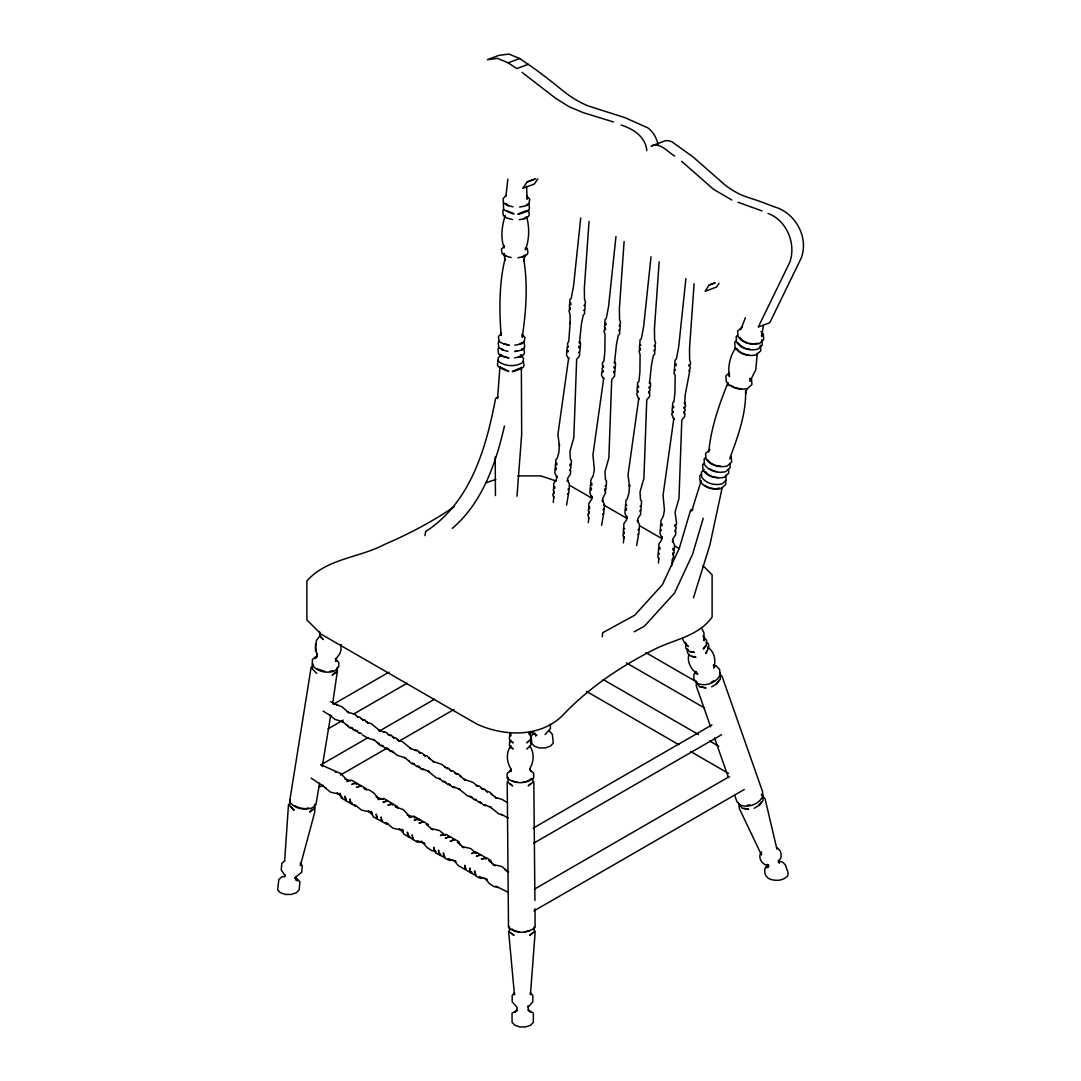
<?xml version="1.0" encoding="UTF-8"?>
<svg xmlns="http://www.w3.org/2000/svg" width="1081" height="1081" viewBox="0 0 1081 1081"><rect width="100%" height="100%" fill="white"/><g stroke="black" fill="none" stroke-linecap="round" stroke-linejoin="round"><path stroke-width="1.5" d="M317.314 656.599L315.544 647.708M315.557 647.276L316.449 640.438L320.598 635.033M314.679 804.21L314.341 808.696L309.558 812.034L312.409 809.493M315.53 651.059L315.571 643.749M314.882 807.183L314.679 812.426L300.396 865.53L300.423 863.057L302.288 865.719L301.707 872.299L294.654 877.921L296.153 876.569L295.599 879.961M319.611 631.831L319.935 636.128L323.219 639.574L320.76 636.804M337.286 667.328L336.948 671.814L332.164 675.152L335.015 672.612M337.488 670.315L332.637 703.677M341.137 644.492L340.866 650.546L339.772 653.775L336.123 658.707L335.678 661.41L335.691 658.478L336.623 660.869M687.165 649.478L687.475 653.005L690.246 655.843L695.975 657.329L691.813 656.437M696.286 671.72L696.259 674.004L695.421 671.598L697.853 674.098C691.151 669.734 686.908 662.383 688.827 654.262M696.34 681.233L696.299 686.03L710.609 726.783M738.972 804.25L739.296 808.439L761.429 854.882L761.456 852.004L760.051 854.463C758.794 860.192 763.308 865.016 768.794 865.867L767.348 864.381L768.402 867.381L768.415 865.354L767.01 867.8M507.205 781.82L508.502 927.417C515.448 933.903 528.19 933.741 535.109 927.295L535 908.837M508.084 777.239L508.056 782.455L512.651 785.914L509.827 783.603M508.611 931.376L514.475 994.817L514.502 992.804L512.191 995.533L512.191 1001.83L516.948 1007.249L516.975 1010.951L517.002 1009.532L514.678 1012.262L516.84 1010.519M510.732 733.675L510.705 736.012L509.746 732.567M509.489 926.782L509.475 932.011L514.056 935.457L511.232 933.16M532.865 779.225L532.825 782.333L528.217 785.833L531.095 783.509M500.03 367.094C517.934 374.918 503.543 370.445 498.179 366.486L497.463 364.743L498.327 357.622L501.138 354.987M503.949 253.319L505.057 260.521L505.097 258.575C498.99 283.533 499.219 309.869 501.138 335.407L501.179 333.178L501.138 334.448M522.407 335.137L522.353 337.367L522.407 336.096C526.123 310.76 528.014 284.506 523.704 259.183M525.434 247.671L525.393 249.9C529.298 239.658 529.555 228.091 526.852 217.416M559.418 444.453L558.877 452.439L557.147 458.452L555.85 459.682L555.702 463.627L556.742 464.992L556.729 463.168L555.431 464.384L555.283 468.33L556.323 469.708M504.165 246.981L504.205 245.711L504.165 247.941C500.206 237.455 502.003 225.713 505.259 215.295M505.922 196.283L507.84 179.203M521.92 350.041L521.961 348.771M522.137 343.704L522.177 342.434L519.299 344.258M525.217 254.967L523.663 261.116M526.488 218.2L526.528 216.943L523.636 218.767M526.704 211.862L526.744 210.606C508.219 217.403 523.339 213.646 528.65 210.119L529.487 208.43L528.825 203.917M526.92 205.525L526.974 204.255M527.19 197.918L527.15 199.188L526.569 186.27M284.6 861.287L288.519 804.223M589.05 221.335L584.348 288.168L584.483 299.126L585.524 302.653L584.078 305.666M624.102 241.576L619.399 308.409L619.535 319.368L620.575 322.895L619.129 325.908M659.153 261.818L654.451 328.638L654.586 339.596L655.626 343.136L654.181 346.15M694.083 283.735L689.502 348.879L689.637 359.838L690.678 363.365L689.232 366.378L689.219 364.554L690.273 368.08L688.813 371.094M497.544 398.484L499.949 366.554M516.988 496.26L521.677 434.062L521.366 367.256M553.283 502.422L553.837 496.138M567.106 346.893L566.957 350.474L567.998 351.838L567.984 350.379L566.687 351.595L566.539 355.176L568.701 358.811L568.701 357.703L557.891 434.63L559.431 445.994M566.552 505.084L568.552 493.639M590.483 484.626L590.334 488.571L591.375 489.95L591.361 488.112L590.064 489.342L589.929 493.287L591.861 497.652L591.861 496.138L591.577 499.395L588.821 503.462L588.686 507.408L589.726 508.786M588.334 522.65L588.74 517.948M601.739 371.837L601.59 375.418L603.752 379.039M601.604 525.325L603.603 513.88M623.467 528.42L623.318 532.365L624.359 533.73M625.534 504.868L625.386 508.813L626.426 510.178L626.412 508.354L625.115 509.57L624.98 513.516L626.926 517.88L626.912 516.38L626.629 519.637L623.872 523.704L623.737 527.65L624.777 529.028M639.601 344.704L639.466 348.65L640.506 350.014M623.386 542.892L623.94 536.608L623.94 538.446L622.899 534.919L624.345 531.906M636.655 545.567L638.655 534.109M658.099 553.364L657.964 557.31L658.991 558.688M660.167 529.812L660.032 533.757L661.977 538.122L661.964 536.622L661.68 539.865L658.937 543.946L658.788 547.891L659.829 549.256L659.815 547.432L658.518 548.648L658.37 552.594L659.41 553.972M674.247 369.648L674.098 373.594L675.139 374.972L674.949 392.254L673.976 401.659L672.679 402.889L672.531 406.47L673.571 407.848L673.558 406.375L672.26 407.605L672.112 411.185L673.152 412.55L673.139 411.091L671.693 414.104L673.855 419.523L673.855 418.415L663.045 495.341L664.45 510.016L663.315 516.205L661.004 520.393L660.856 524.339L661.896 525.704L661.883 523.88L660.586 525.096L660.437 529.041L661.477 530.42M658.437 563.133L658.856 558.418M671.706 565.795L672.26 559.526L673.72 556.499L672.666 552.972M602.279 636.75L602.658 632.736L634.642 615.278L662.396 584.713L679.327 548.229L690.637 509.962L692.989 509.354M580.727 217.957L573.552 285.992L571.214 298.288L569.917 299.518L569.768 303.464L570.809 304.828L570.795 303.004L569.498 304.22L569.363 308.166L570.39 309.544M615.967 236.536L608.603 306.234L606.265 318.53L604.968 319.746L604.82 323.705L605.86 325.07L605.846 323.233L604.401 326.259L605.455 329.786L605.441 327.948L603.982 330.962L605.036 334.488L604.847 351.784L603.874 361.189L602.576 362.419L602.428 366L603.468 367.364L603.455 365.905L601.995 368.918L603.049 372.08L603.036 370.607M651.019 256.765L643.654 326.476L641.317 338.758L640.02 339.988L639.871 343.934L640.911 345.312M685.895 278.668L678.706 346.704L676.368 359L675.071 360.23L674.922 364.175L675.963 365.54L675.949 363.716L674.652 364.932L674.517 368.878L675.557 370.256M603.752 377.945L592.942 454.871L594.347 469.532L593.212 475.735L590.902 479.91L590.753 483.856L591.793 485.234L591.78 483.396M763.389 325.354L761.7 336.461L761.605 333.313M424.968 535.649L425.617 531.568C470.613 502.489 486.153 448.156 495.598 398.403L498.057 397.092M290.14 800.17L289.803 805.94L294.127 810.291L291.316 807.129M312.747 663.288L312.409 669.058L316.733 673.422M317.341 653.667L316.895 656.37L315.139 658.464L317.071 656.735M284.438 876.961L284.816 874.705M319.517 783.117L315.963 804.629L312.409 807.804C304.572 810.507 294.451 808.899 289.6 801.67L311.125 667.355L313.504 665.234M322.246 766.564L330.718 715.257M722.203 487.477L709.866 545.081L693.448 597.847M685.638 642.371L685.746 648.073L689.178 651.451L694.245 652.384L690.083 651.492M504.462 425.955C495.936 463.344 482.288 502.908 452.29 528.352M713.784 668.139C716.19 660.586 714.568 651.897 707.771 647.168M708.758 452.101C710.906 427.995 719.108 404.699 727.986 382.728L728.067 385.579L727.662 383.377M729.053 374.607L729.351 373.486L729.432 376.647C727.513 366.608 730.107 356.162 735.715 347.704M740.823 329.691L745.363 317.76M729.621 458.885C737.688 437.116 746.241 414.158 745.62 390.633L745.701 393.498L746.903 388.863M703.231 518.258L692.624 554.121L674.612 592.956L644.398 626.223L634.223 631.777M691.745 511.029L701.191 480.653M520.353 356.825L521.745 355.109L518.123 357.392M530.217 732.472L529.312 734.715L529.339 732.364L529.352 733.58M506.286 195.337L503.178 198.445L503.624 209.295C507.502 212.781 523.15 217.105 506.421 210.579M503.584 209.444L502.746 211.133L503.408 215.632L506.705 218.011L512.489 219.497M499.017 341.272L498.179 342.961L498.841 347.474L502.138 349.839L507.921 351.339M498.8 347.609L497.949 349.298L498.611 353.811C500.517 356.973 517.691 359.905 503.287 356.433M509.8 734.337L509.273 739.228L513.218 742.89L512.516 742.444M509.854 740.417L509.327 745.295L513.286 748.971L512.583 748.525M509.57 771.699L510.894 769.172L510.867 771.564L510.84 768.605C506.435 761.956 505.949 752.335 510.854 745.836M529.812 768.51C534 761.781 534.582 752.146 529.474 745.741M778.252 862.327L781.063 857.422L781.09 853.693L780.036 850.693L777.388 847.977M715.041 282.844L709.068 285.087L705.123 291.329L716.635 287.033L719 283.29M533.919 732.364L531.217 736.377L531.852 743.498L534.717 746.39L539.676 748.011L545.419 747.917L550.391 746.147L553.269 743.16L552.364 734.418L549.405 730.932M534.082 179.365L527.19 181.946L522.758 188.378L534.257 184.067L537.811 178.933M705.704 645.641L703.272 649.005L706.406 645.006L706.636 640.263L702.866 635.939M707.447 650.586C701.245 659.532 713.744 644.533 706.19 642.357M695.664 671.923L693.921 674.328L693.88 679.125L697.637 683.611C705.825 686.638 715.892 683.057 719.96 675.26L719.662 669.477L716.244 665.964L713.271 665.328M719.135 680.192L716.338 684.043L720.419 679.071L719.865 672.895M761.767 801.616L758.984 805.467L763.064 800.494L762.497 794.319M767.578 864.949L764.78 868.786L764.753 872.624L765.807 875.637L768.564 878.515C774.712 881.312 783.157 881.204 787.792 875.705L788.008 872.394L785.374 864.908L782.644 862.111L779.469 861.435M737.337 335.367L736.161 336.704L736.607 342.245C741.201 348.879 750.295 351.149 757.876 349.149L762.24 345.177L761.794 339.623M735.864 340.974L734.688 342.326L735.134 347.866C739.728 354.487 748.822 356.757 756.403 354.771L760.767 350.785L760.321 345.244M705.258 457.776L704.082 459.128L704.528 464.668C709.136 471.289 718.23 473.559 725.797 471.573L730.175 467.587L730.067 463.641M703.799 463.398L702.609 464.735L703.055 470.289C707.663 476.91 716.757 479.18 724.324 477.194L728.702 473.208L728.594 469.262M700.853 474.627L699.664 475.964L700.123 481.518C704.717 488.139 713.811 490.409 721.392 488.423L725.756 484.437L725.648 480.491M570.39 307.707L568.93 310.733L569.984 314.26L570.187 323.57L570.173 322.03L568.822 340.947L567.363 343.974L568.417 347.136M583.659 310.382L584.956 309.152L585.105 305.207M578.605 352.514L579.902 351.284L580.051 347.704L579.011 346.339L579.024 347.798L580.321 346.582L580.47 343.001L579.43 341.623L579.43 343.096L581.389 324.286L583.24 315.098L584.537 313.868L584.686 309.923M618.71 330.624L620.008 329.394L620.156 325.449M640.493 348.19L639.033 351.203L640.087 354.73L639.898 372.013L638.925 381.431L637.628 382.647L637.479 386.228L638.52 387.606L638.506 386.133L637.209 387.363L637.06 390.944L638.101 392.308L638.087 390.849L636.641 393.862L638.803 399.281L638.803 398.186L627.993 475.1L629.534 486.477L629.52 484.923L628.98 492.909L627.25 498.922L625.953 500.152L625.804 504.097L626.845 505.476M653.762 350.852L655.059 349.636L655.208 345.69M556.31 467.87L555.012 469.1L554.877 473.046L556.81 477.41L556.81 475.91L556.526 479.153L553.769 483.234L553.634 487.18L554.675 488.544L554.661 486.72L553.202 489.734L554.256 493.26M649.127 388.268L650.424 387.052L650.573 383.471L649.532 382.093L649.532 383.566L651.492 364.756L653.343 355.568L654.654 354.338L654.789 350.393M569.998 465.83L571.295 464.614L571.444 460.668L570.403 459.29L569.917 451.439L573.808 437.832L576.659 359.311L579.497 356L579.646 352.42M569.592 470.546L571.038 467.533L569.998 464.006M554.242 491.423L552.796 494.449L553.837 497.976M567.93 489.382L569.228 488.166L569.376 484.22L567.43 479.842L567.444 481.356L567.728 478.099L570.471 474.032L570.619 470.086M567.525 494.098L568.822 492.868L568.957 488.923M605.049 486.072L606.346 484.842L606.495 480.896L605.455 479.532L604.968 471.667L608.86 458.074L611.711 379.553L614.548 376.229L614.697 372.648L613.657 371.283L613.657 372.742L614.954 371.526L615.103 367.945M604.644 490.788L605.941 489.558L606.09 485.612M589.713 506.948L588.253 509.975L589.307 513.502L589.294 511.664L587.848 514.678L588.888 518.204M602.982 509.624L604.279 508.394L604.428 504.449L602.482 500.084L602.495 501.598L602.779 498.341L605.684 492.477L604.63 488.95M602.576 514.34L603.874 513.11L604.009 509.165M640.101 506.313L641.398 505.084L641.546 501.138L640.506 499.76L640.02 491.909L643.911 478.315L646.762 399.781L649.6 396.47L649.749 392.889M639.695 511.016L640.992 509.8L641.141 505.84M638.033 529.866L639.33 528.636L639.479 524.69L637.533 520.326L637.547 521.826L637.831 518.569L640.574 514.502L640.722 510.556M637.628 534.568L638.925 533.352L639.06 529.406M674.747 531.257L676.193 528.244L675.152 524.717L675.152 526.542L676.611 523.528L675.071 512.151L678.963 498.544L681.814 420.023L684.651 416.712L684.8 413.131L683.76 411.753L683.76 413.226L685.219 410.212L684.165 407.051L684.178 408.51L685.638 405.497L684.584 402.335L684.584 403.808L685.273 394.335L689.84 370.634M672.679 554.81L673.976 553.58L674.112 549.634L673.085 548.27L673.085 550.094L674.382 548.878L674.53 544.932L672.585 540.554L672.598 542.067L672.882 538.811L675.625 534.744L675.774 530.798M315.976 656.383L312.423 659.559L312.206 664.801C317.057 672.031 327.178 673.625 335.015 670.923L338.758 666.639L338.785 662.518L335.272 658.559M284.587 860.962L281.83 863.422L281.249 870.002L284.979 875.313M741.998 327.111L737.62 331.083L738.066 336.637C742.674 343.258 751.768 345.528 759.348 343.542L763.713 339.556L763.267 334.015L761.024 331.489M729.162 372.904L725.851 376.012L726.297 381.566C730.905 388.187 739.999 390.457 747.579 388.457L751.944 384.485L751.498 378.931M709.933 449.52L705.555 453.507L706.001 459.047C710.595 465.681 719.689 467.951 727.27 465.952L731.648 461.979L731.202 456.425M704.285 469.546L701.353 472.248L701.704 477.194C706.136 483.572 714.892 485.761 722.176 483.842L726.135 480.288L725.783 475.343M510.718 770.402L507.124 773.32L507.097 777.874C514.043 784.36 526.785 784.198 533.703 777.752L533.73 773.185L530.19 770.307M531.055 778.644L528.177 780.968L523.218 782.333M532.514 933.052L529.636 935.389L534.244 931.89L534.257 926.66M545.094 734.526L550.459 728.526L550.31 724.324M454.317 506.624C432.508 521.61 408.942 533.919 384.66 544.378C359.297 557.891 326.719 558.404 306.869 580.97L306.869 619.913L321.125 634.169L476.91 724.108C503.719 736.391 538.933 737.634 561.607 716.46C574.025 703.191 587.861 691.3 602.549 680.611C618.818 668.896 636.101 658.626 653.978 649.573C673.814 639.398 698.245 636.574 712.109 617.062L712.109 574.822L702.988 565.701M527.542 742.363L526.852 742.836L530.812 739.12L530.312 734.242M527.596 748.444L526.906 748.903L530.879 745.201L530.366 740.323M504.53 246.036L501.422 249.157L502.084 253.67L505.395 256.035L511.178 257.535M522.326 256.792L524.244 255.575M501.503 333.502L498.395 336.623L499.057 341.137C500.962 344.299 518.137 347.217 503.719 343.758M521.299 367.783C502.773 374.58 517.894 370.824 523.204 367.297L524.042 365.608L523.38 361.108M500.381 356L501.381 355.379M711.595 686.827L717.176 683.543M754.187 808.277L759.821 804.967M711.352 682.206L713.757 680.8M333.421 704.244L388.998 672.152M328.111 728.81L343.163 720.122M353.406 714.203L407.091 683.206M320.962 764.794L367.959 737.661M379.188 731.175L434.508 699.231M318.625 787.644L322.989 785.117M340.461 775.036L387.039 748.133M398.686 741.417L454.006 709.474M533.203 828.127L711.974 724.905M533.717 843.18L721.527 734.756M534.298 889.217L729.553 776.482M533.838 910.972L744.269 789.495M347.812 781.198L346.96 781.522L351.582 780.185L356.514 783.036M352.676 784.009L351.825 784.333L356.446 782.995L361.378 785.846M378.972 799.183L378.107 799.521L383.958 798.467L397.403 806.642M383.836 801.994L382.985 802.332L387.606 800.98M410.131 817.168L409.267 817.506L413.888 816.169L418.833 819.02M414.996 819.979L414.131 820.317L418.766 818.979L423.698 821.83M441.291 835.167L440.426 835.491L446.264 834.451L458.857 841.721L460.398 845.139M446.156 837.978L445.291 838.302L449.926 836.964M472.438 853.152L471.586 853.477L476.208 852.139L481.14 854.99M477.316 855.963L476.451 856.287L481.072 854.949L486.018 857.801M519.704 58.536L508.948 54.05L498.827 55.401L487.328 59.698L497.449 58.347L508.192 62.833L519.704 58.536L533.663 68.117A562.958 406.226 64.5 0 1 560.647 88.899L567.241 94.074A111.14 78.602 66 0 0 587.915 105.843L625.021 117.68L647.627 127.761A20.363 13.783 68.8 0 1 658.113 144.868M528.325 64.306L516.813 68.603L508.192 62.833M527.19 181.946L535.811 178.716M709.068 285.087L714.811 282.938M486.45 482.585L495.72 479.491M524.636 931.89L529.582 930.525M517.394 1010.14L512.043 1013.154L512.07 1022.369L514.894 1025.261L519.826 1026.936L525.528 1026.95L530.474 1025.301L533.352 1022.437L533.325 1013.046L528.028 1010.086M392.471 803.791L387.849 805.142L391.254 804.223M419.496 842.031L421.766 841.423M422.036 841.45L417.063 842.153L413.347 839.613L412.185 834.937L412.334 835.843M454.79 839.775L450.169 841.113L453.574 840.207L452.601 839.64M451.939 859.773L449.439 860.449L445.358 858.503L443.345 852.923L443.494 853.828M484.734 858.192L481.315 859.098L487.166 858.057L490.882 860.611L491.558 863.124M483.099 877.758L480.586 878.434L476.518 876.488L474.505 870.908L474.64 871.813M329.637 671.436L332.907 670.693M308.666 807.939L305.396 808.683L299.748 808.048M284.965 876.232L281.695 876.961L278.844 879.502L277.641 889.906L280.506 892.771L285.479 894.419L291.235 894.433L296.221 892.798L299.113 889.96L299.937 881.866L297.126 878.691M517.421 350.92C508.881 352.325 522.582 351.068 523.866 348.285L524.704 346.596L524.042 342.082M747.282 805.372L750.038 804.859M757.808 343.204L753.025 343.934L748.849 343.204M716.662 488.571L719.851 488.085M357.419 716.757L359.689 717.027L363 719.973M362.284 719.568L364.554 719.838L367.864 722.784M351.838 728.04L349.568 727.77L346.258 724.824M356.703 730.851L354.433 730.58L351.136 727.635M383.701 731.932L385.985 732.202L389.282 735.148M388.565 734.742L390.849 735.012L394.146 737.958L392.471 736.985M393.443 737.553L395.714 737.823L399.024 740.769L397.335 739.796M387.863 748.849L385.593 748.565L382.282 745.62M392.741 751.66L390.457 751.376L387.16 748.43M414.861 749.917L417.131 750.2L420.441 753.133L418.752 752.16M419.725 752.727L422.009 753.011L425.306 755.943L423.63 754.97M424.603 755.538L426.873 755.822L430.17 758.754M419.023 766.834L416.753 766.551L413.442 763.618M423.887 769.645L421.617 769.361L418.306 766.429M450.885 770.712L453.169 770.996L456.466 773.942M455.75 773.523L458.033 773.807L461.33 776.753M455.047 787.63L452.777 787.36L449.466 784.414M477.18 785.901L479.451 786.171L482.748 789.116M482.045 788.711L484.315 788.981L487.626 791.927L485.937 790.954M486.909 791.522L489.193 791.792L492.49 794.738M486.207 805.615L483.937 805.345L480.626 802.399M517.934 475.883L540.743 475.883L556.35 481.086M519.637 207.052L525.474 205.931L528.866 203.782L529.771 199.309L526.839 195.999M519.191 219.727L525.028 218.605L528.433 216.457L529.271 214.768L528.609 210.255M517.88 257.751L523.717 256.629L527.109 254.481L527.947 252.792L527.298 248.279M514.853 345.217L520.691 344.096L524.082 341.947L524.974 337.488L522.055 334.164M514.407 357.892L520.245 356.771L523.65 354.622L524.488 352.933L523.826 348.42M512.935 206.822L507.151 205.336L503.841 202.958M364.973 789.049L369.351 790.035L373.999 793.116L378.309 798.278L376.161 797.048L383.039 799.481M396.119 807.034L403.362 809.669L409.456 816.277L407.321 815.033L412.672 816.587M436.048 851.585L431.657 850.585L427.022 847.518L422.712 842.356L424.847 843.585L416.996 840.586M498.355 887.555L493.976 886.569L489.328 883.501L485.018 878.326L487.166 879.556L479.315 876.569M325.178 671.477L317.463 668.963M745.985 348.582L750.16 349.312M748.687 354.919L744.512 354.203L739.647 351.784L736.783 348.568M741.255 388.863L735.688 387.89L730.824 385.471M720.946 466.357L715.379 465.384L710.514 462.965L707.663 459.749M713.906 471.005L716.689 471.492M718.014 477.586L712.433 476.613L708.082 474.6L705.488 471.681L705.569 472.694M710.893 488.085L715.068 488.815M701.258 686.881L706.028 687.894L699.623 686.854L695.853 681.881M743.904 808.304L748.674 809.318L742.269 808.277L738.485 803.305M335.988 704.38L342.137 706.893L348.798 712.811L347.352 711.974L354.825 714.217L358.122 717.162L356.446 716.19M367.148 722.378L371.378 723.77L379.944 730.797L378.512 729.959L384.417 732.337M398.308 740.363L402.537 741.769L411.104 748.782L409.658 747.957L416.55 750.89M471.6 797.183L467.384 795.792L458.803 788.765L460.249 789.603L453.371 786.657M502.76 815.182L498.53 813.777L489.963 806.75L491.409 807.588L484.518 804.656M346.231 800.859L341.285 798.008L340.137 793.332L340.285 794.238M351.095 803.669L346.163 800.818L345.001 796.143L345.92 799.548L344.947 798.994M355.96 806.48L351.028 803.629L349.879 798.954L350.014 799.859M382.255 821.655L373.31 816.898L371.296 811.318L372.215 814.736L368.189 810.872L370.324 812.101L361.554 810.115L354.69 804.615M387.12 824.465L382.188 821.614L381.039 816.939L381.174 817.858M408.537 836.829L403.605 833.992L402.456 829.316L403.362 832.721L399.335 828.857L401.483 830.086L392.714 828.1L386.809 823.168M413.401 839.64L408.469 836.802L407.321 832.127L407.929 834.397M444.561 857.638L435.629 852.882L433.616 847.301L434.521 850.706L433.549 850.139M470.857 872.813L465.925 869.962L464.762 865.286L465.681 868.692L464.708 868.138M475.721 875.624L470.789 872.772L469.64 868.097L469.776 869.002M512.597 781.05L517.529 782.36M518.934 931.917L514.002 930.592L512.124 929.065M737.972 202.228L762.024 210.917M613.522 121.977L583.443 112.708L569.417 106.884L555.742 98.385L522.15 72.427M536.892 735.283L532.825 733.796L530.906 731.54M345.001 779.063L350.366 780.617M464.952 869.421L458.182 865.503L453.871 860.341L456.006 861.571L448.156 858.571M621.116 125.045C633.25 128.855 645.627 136.774 646.843 150.637M294.856 805.845L298.518 807.493M731.81 200.039L713.514 189.297L681.665 161.326M767.996 213.457C786.806 220.213 796.481 244.171 789.698 262.413L758.281 327.043L769.78 322.746L801.21 258.116C809.129 237.117 795.13 212.2 773.537 206.606A562.958 343.272 73.9 0 0 749.484 197.918L743.323 195.742A111.14 69.725 72.7 0 1 725.027 185L693.178 157.029L671.99 141.827A20.363 13.458 70.2 0 0 662.748 141.719L651.235 146.016C660.383 142.003 667.518 152.07 674.72 155.988M320.76 764.753L341.042 773.699L347.15 780.293M508.394 892.433L495.868 886.123M743.809 341.15L747.457 342.961M744.768 347.974L741.12 346.163L738.255 342.947M709.041 468.586L712.69 470.397M704.636 485.437L709.501 487.842M330.543 701.542L337.677 705.353M508.219 818.02L501.071 814.209M570.376 485.761L592.118 498.314M603.711 505.003L626.899 518.394M639.938 525.92L661.68 538.473M674.72 546L679.071 548.513M645.911 652.654L696.907 682.097M626.399 662.896L704.663 708.069M603.063 679.463L698.394 734.499M709.649 740.998L718.838 746.309M586.456 691.381L678.868 744.728M690.543 751.471L728.499 773.388M361.311 719L363.973 720.541M366.175 721.811L368.837 723.351M387.593 734.175L390.255 735.715M428.495 757.781L434.481 762.281L433.035 761.443L441.48 764.253L447.696 768.875M445.048 767.348L448.291 768.186L451.601 771.131L449.912 770.158M454.777 772.969L457.439 774.496M459.655 775.78L465.627 780.266L464.195 779.428L472.64 782.239L477.883 786.306L476.208 785.333M481.072 788.144L483.734 789.684M490.801 793.765L496.787 798.251L495.341 797.427L501.706 799.278L507.584 802.67M331.394 716.244L323.124 711.055M347.947 725.797L341.961 721.311L343.407 722.135L334.961 719.338L329.705 715.271M350.163 727.081L352.811 728.608M355.027 729.891L357.676 731.418M359.892 732.702L361.581 733.675M379.107 743.782L373.121 739.296L374.567 740.134L368.202 738.269L362.324 734.877M381.309 745.066L382.998 746.039L380.728 745.755L377.418 742.809M386.187 747.876L388.836 749.403M391.052 750.687L393.714 752.214M409.28 761.213L404.28 757.281L405.726 758.119L397.268 755.308L392.025 751.241M412.469 763.051L414.158 764.024L411.875 763.74L408.577 760.808M417.334 765.861L419.996 767.402M422.212 768.672L429.089 771.604L427.644 770.78L436.224 777.793L440.44 779.198L438.764 778.225M443.629 781.036L447.899 784.549L450.182 784.82L448.493 783.847M446.291 782.576L443.034 781.739L439.737 778.793M469.911 796.224L472.573 797.751M474.789 799.035L476.464 799.994L474.194 799.724L470.897 796.778M479.653 801.845L481.342 802.805L479.059 802.534L475.762 799.589M359.297 733.391L356 730.445M335.326 771.942L336.299 772.496M354.257 782.86L356.757 784.306M359.122 785.671L360.095 786.238L356.689 787.144L361.311 785.806L366.256 788.657M364 788.481L366.486 789.927M385.417 800.845L386.39 801.413M390.282 803.669L392.781 805.102M395.146 806.48L397.646 807.912M414.199 817.466L415.172 818.033M416.577 818.844L419.063 820.276M421.441 821.655L422.414 822.209L419.009 823.127L423.63 821.79L428.562 824.641M426.306 824.465L432.832 829.762L430.684 828.532L439.454 830.519L445.358 835.464M442.859 834.019L443.832 834.586M447.723 836.829L448.696 837.397M457.466 842.45L463.979 847.747L461.844 846.518L470.613 848.504L476.518 853.45L474.019 852.004M478.883 854.814L479.856 855.382M483.761 857.625L486.247 859.071M488.626 860.435L495.139 865.732L493.004 864.503L501.773 866.489L507.665 871.435M505.178 869.989L508.638 872.002M326.016 788.063L311.139 778.09M342.569 797.616L337.029 792.886L339.164 794.116L330.408 792.13L324.503 787.184M349.812 801.805L352.311 803.237M376.107 816.979L377.08 817.547L376.161 814.128L377.31 818.803M380.971 819.79L381.944 820.357M385.836 822.6L388.336 824.046M407.267 834.964L409.753 836.41M412.131 837.775L413.104 838.343M438.413 852.95L440.913 854.395M443.291 855.76L444.264 856.328M469.573 870.948L472.073 872.381M474.451 873.759L475.424 874.313M505.705 203.566L508.516 205.579M503.949 254.278L506.759 256.292M520.934 355.622L523.596 358.446L522.907 362.351C515.988 367.027 505.435 366.635 498.814 361.567L498.273 360.257M501.625 348.744L503.503 350.095M502.341 355.757L500.476 354.419L501.746 356.217M521.664 356.689L520.393 354.879M528.528 1010.451L530.649 1012.181L528.271 1009.478L528.231 1005.776L528.217 1007.195L532.838 1001.736L532.838 995.439L530.46 992.736L530.433 994.736L535.217 931.241M687.003 645.235L688.34 646.56L684.381 642.533L682.503 638.668M719.811 674.044L722.081 676.382L762.645 791.887L762.605 796.683C758.538 804.48 748.457 808.061 740.282 805.034L736.864 801.534L734.634 795.17M761.321 794.305L765.078 798.791L776.901 849.098M739.728 337.34L742.593 340.556M295.37 878.488L297.478 880.866L295.613 878.204M649.113 386.809L650.167 389.971L648.708 392.984L648.708 391.525M702.11 629.061L703.988 632.925L703.974 640.709L704.001 637.358L704.353 638.344M529.866 769.077L531.244 771.591M713.811 664.72L714.649 667.112M707.474 647.222L707.825 648.208M778.266 860.287L779.32 863.287M685.962 644.114L686.3 645.1M687.692 649.046L688.029 650.032M714.527 737.918L728.486 777.671M439.629 854.787L438.481 850.112L438.616 851.017M535.325 733.431L535.784 736.134M749.836 378.228L749.93 381.39L755.768 369.878L757.281 353.311M533.811 781.698L534.919 900.446M510.745 740.877L510.759 742.093M510.813 746.957L510.827 748.174M619.737 330.164L619.602 334.11L618.291 335.326L616.44 344.515L614.481 363.324L614.481 361.865L615.521 363.23L615.373 366.81L614.076 368.04L614.062 366.567M495.22 456.79L495.449 495.557"/></g></svg>
